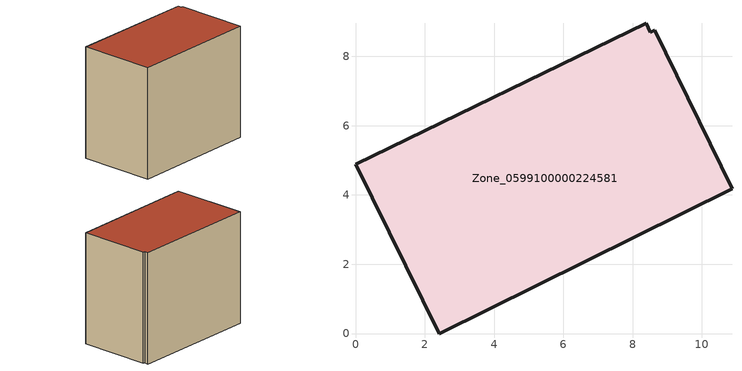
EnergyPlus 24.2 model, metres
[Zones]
Zone_0599100000224581
 floor ground (C_G): 8.39,8.95 8.51,8.7 8.64,8.75 10.87,4.18 2.41,0 0,4.89 z0.47
 wall outside (C_F): 2.41,0 10.87,4.18 8.64,8.75 8.51,8.7 8.39,8.95 0,4.89 2.41,0 z0.47:8.51
 roof outside (C_R): 8.51,8.7 8.39,8.95 0,4.89 2.41,0 10.87,4.18 8.64,8.75 z8.51
[BUILDING]
Pand.0599100000224581: North Axis=0; Terrain=City; Loads Convergence Tolerance Value=0.04; Temperature Convergence Tolerance Value=0.4; Solar Distribution=FullExterior; Maximum Number of Warmup Days=25; Minimum Number of Warmup Days=1
[Site:Location]
Rotterdam.The.Hague.AP_ZH_NLD Design_Conditions: Latitude=51.96; Longitude=4.45; Time Zone=1; Elevation=-4.5
[SITE:GROUNDTEMPERATURE:BUILDINGSURFACE]
18, 18, 18, 18, 18, 18, 18, 18, 18, 18, 18, 18
[MATERIAL] Thermal Absorptance=0.9; Solar Absorptance=0.7; Visible Absorptance=0.7
Name | Roughness | Thickness | Conductivity | Density | Specific Heat
G.TI.1965-1974 | MediumSmooth | 0.15 | 0.882353 | 540 | 1210
F.TI.1965-1974 | Rough | 0.3 | 0.697674 | 1920 | 840
R.TI.1965-1974 | MediumRough | 0.2 | 0.232558 | 1500 | 1000
[CONSTRUCTION]
C_G: G.TI.1965-1974
C_F: F.TI.1965-1974
C_R: R.TI.1965-1974
[ZONE]
Zone_0599100000224581: Type=1; Multiplier=1; Ceiling Height=Autocalculate; Volume=Autocalculate; Floor Area=autocalculate; Part of Total Floor Area=Yes
[ZONEINFILTRATION:DESIGNFLOWRATE]
Infil_Zone_0599100000224581: Zone or ZoneList or Space or SpaceList=Zone_0599100000224581; Schedule=AlwaysOn; Design Flow Rate Calculation Method=Flow/Area; Flow Rate per Floor Area=0.003; Constant Term Coefficient=1; Temperature Term Coefficient=0; Velocity Term Coefficient=0; Velocity Squared Term Coefficient=0
[HVACTEMPLATE:ZONE:IDEALLOADSAIRSYSTEM]
Zone_0599100000224581: Maximum Heating Supply Air Temperature=50; Minimum Cooling Supply Air Temperature=13; Maximum Heating Supply Air Humidity Ratio=0.0156; Minimum Cooling Supply Air Humidity Ratio=0.0077; Heating Limit=NoLimit; Cooling Limit=NoLimit; Dehumidification Control Type=ConstantSensibleHeatRatio; Cooling Sensible Heat Ratio=0.7; Dehumidification Setpoint=60; Humidification Control Type=None; Humidification Setpoint=30; Outdoor Air Method=None; Outdoor Air Flow Rate per Person=0.00944; Outdoor Air Flow Rate per Zone Floor Area=0; Outdoor Air Flow Rate per Zone=0; Demand Controlled Ventilation Type=None; Outdoor Air Economizer Type=NoEconomizer; Heat Recovery Type=None; Sensible Heat Recovery Effectiveness=0.7; Latent Heat Recovery Effectiveness=0.65
[ZONECONTROL:THERMOSTAT]
ThermostatControl_Zone_0599100000224581: Zone or ZoneList=Zone_0599100000224581; Control Type Schedule=DualSetpointControlType; Control 1=Thermostat_Zone_0599100000224581; Temperature Difference Between Cutout And Setpoint=0
[THERMOSTATSETPOINT:DUALSETPOINT]
Thermostat_Zone_0599100000224581: Heating Setpoint Temperature Schedule=HeatingSetpoint_Zone_0599100000224581; Cooling Setpoint Temperature Schedule=CoolingSetpoint_Zone_0599100000224581
[SCHEDULE:COMPACT]
HeatingSetpoint_Zone_0599100000224581: Through: 12/31, For: AllDays, Until: 24:00, 21
CoolingSetpoint_Zone_0599100000224581: Through: 12/31, For: AllDays, Until: 24:00, 24
DualSetpointControlType: Through: 12/31, For: AllDays, Until: 24:00, 4
AlwaysOn: Through: 12/31, For: AllDays, Until: 24:00, 1
